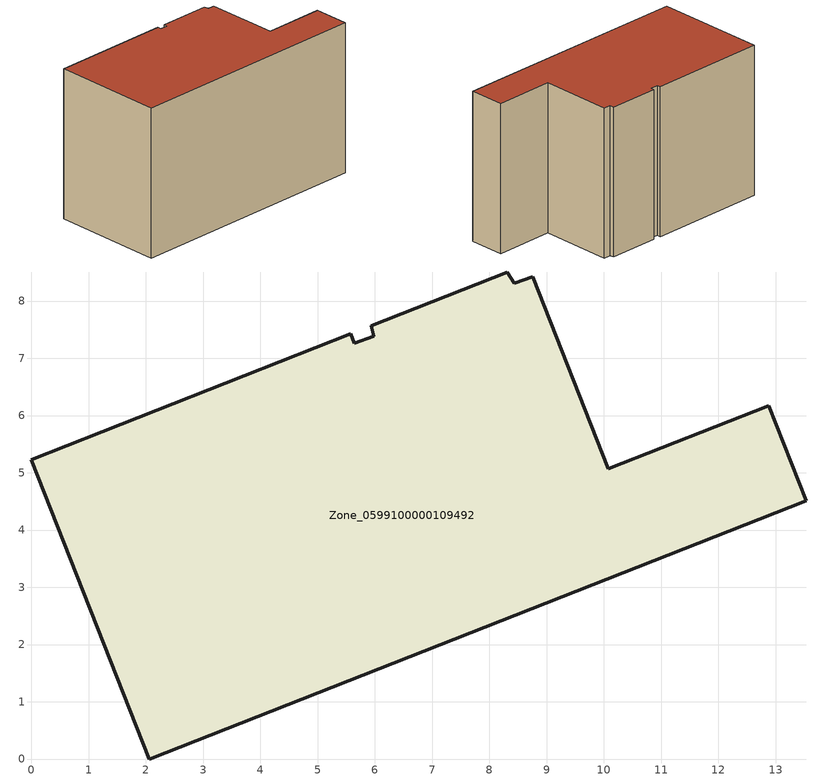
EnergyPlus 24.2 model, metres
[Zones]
Zone_0599100000109492
 floor ground (C_G): 8.44,8.31 8.76,8.43 10.08,5.07 12.88,6.17 13.53,4.51 2.06,0 0,5.23 5.58,7.43 5.64,7.26 5.98,7.39 5.94,7.57 8.31,8.51 z0
 wall outside (C_F): 13.53,4.51 12.88,6.17 10.08,5.07 8.76,8.43 8.44,8.31 8.31,8.51 5.94,7.57 5.98,7.39 5.64,7.26 5.58,7.43 0,5.23 2.06,0 13.53,4.51 z0:7.56
 roof outside (C_R): 8.76,8.43 8.44,8.31 8.31,8.51 5.94,7.57 5.98,7.39 5.64,7.26 5.58,7.43 0,5.23 2.06,0 13.53,4.51 12.88,6.17 10.08,5.07 z7.56
[BUILDING]
Pand.0599100000109492: North Axis=0; Terrain=City; Loads Convergence Tolerance Value=0.04; Temperature Convergence Tolerance Value=0.4; Solar Distribution=FullExterior; Maximum Number of Warmup Days=25; Minimum Number of Warmup Days=1
[Site:Location]
Rotterdam.The.Hague.AP_ZH_NLD Design_Conditions: Latitude=51.96; Longitude=4.45; Time Zone=1; Elevation=-4.5
[SITE:GROUNDTEMPERATURE:BUILDINGSURFACE]
18, 18, 18, 18, 18, 18, 18, 18, 18, 18, 18, 18
[MATERIAL] Thermal Absorptance=0.9; Solar Absorptance=0.7; Visible Absorptance=0.7
Name | Roughness | Thickness | Conductivity | Density | Specific Heat
G.TC.1975-1991 | MediumSmooth | 0.15 | 0.288461 | 540 | 1210
F.TC.1975-1991 | Rough | 0.3 | 0.230769 | 1920 | 840
R.TC.1975-1991 | MediumRough | 0.2 | 0.153846 | 1500 | 1000
[CONSTRUCTION]
C_G: G.TC.1975-1991
C_F: F.TC.1975-1991
C_R: R.TC.1975-1991
[ZONE]
Zone_0599100000109492: Type=1; Multiplier=1; Ceiling Height=Autocalculate; Volume=Autocalculate; Floor Area=autocalculate; Part of Total Floor Area=Yes
[ZONEINFILTRATION:DESIGNFLOWRATE]
Infil_Zone_0599100000109492: Zone or ZoneList or Space or SpaceList=Zone_0599100000109492; Schedule=AlwaysOn; Design Flow Rate Calculation Method=Flow/Area; Flow Rate per Floor Area=0.003; Constant Term Coefficient=1; Temperature Term Coefficient=0; Velocity Term Coefficient=0; Velocity Squared Term Coefficient=0
[HVACTEMPLATE:ZONE:IDEALLOADSAIRSYSTEM]
Zone_0599100000109492: Maximum Heating Supply Air Temperature=50; Minimum Cooling Supply Air Temperature=13; Maximum Heating Supply Air Humidity Ratio=0.0156; Minimum Cooling Supply Air Humidity Ratio=0.0077; Heating Limit=NoLimit; Cooling Limit=NoLimit; Dehumidification Control Type=ConstantSensibleHeatRatio; Cooling Sensible Heat Ratio=0.7; Dehumidification Setpoint=60; Humidification Control Type=None; Humidification Setpoint=30; Outdoor Air Method=None; Outdoor Air Flow Rate per Person=0.00944; Outdoor Air Flow Rate per Zone Floor Area=0; Outdoor Air Flow Rate per Zone=0; Demand Controlled Ventilation Type=None; Outdoor Air Economizer Type=NoEconomizer; Heat Recovery Type=None; Sensible Heat Recovery Effectiveness=0.7; Latent Heat Recovery Effectiveness=0.65
[ZONECONTROL:THERMOSTAT]
ThermostatControl_Zone_0599100000109492: Zone or ZoneList=Zone_0599100000109492; Control Type Schedule=DualSetpointControlType; Control 1=Thermostat_Zone_0599100000109492; Temperature Difference Between Cutout And Setpoint=0
[THERMOSTATSETPOINT:DUALSETPOINT]
Thermostat_Zone_0599100000109492: Heating Setpoint Temperature Schedule=HeatingSetpoint_Zone_0599100000109492; Cooling Setpoint Temperature Schedule=CoolingSetpoint_Zone_0599100000109492
[SCHEDULE:COMPACT]
HeatingSetpoint_Zone_0599100000109492: Through: 12/31, For: AllDays, Until: 24:00, 21
CoolingSetpoint_Zone_0599100000109492: Through: 12/31, For: AllDays, Until: 24:00, 24
DualSetpointControlType: Through: 12/31, For: AllDays, Until: 24:00, 4
AlwaysOn: Through: 12/31, For: AllDays, Until: 24:00, 1
